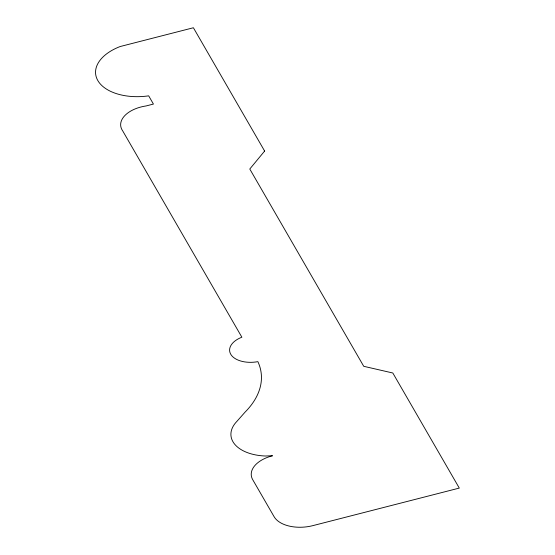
<?xml version="1.0" encoding="UTF-8"?>
<svg xmlns="http://www.w3.org/2000/svg" width="555" height="555" viewBox="0 0 555 555"><rect width="100%" height="100%" fill="white"/><g stroke="black" fill="none" stroke-linecap="round" stroke-linejoin="round"><path stroke-width="0.83" d="M264.624 151.057L249.785 169.018L363.74 366.307L392.822 373.002L459.297 488.088L312.881 525.627A30.893 17.892 -5.8 0 1 274.101 516.698L252.733 479.707A30.893 17.892 -5.8 0 1 272.526 455.759L265.276 456.009A41.916 24.281 -5.8 0 1 236.874 421.391L245.123 412.074A109.141 63.221 -5.8 0 0 257.874 361.652A23.636 13.695 -5.8 0 1 231.026 354.714A23.636 13.695 -5.8 0 1 241.869 337.204L122.662 130.827A29.616 17.156 -5.8 0 1 146.111 105.943L153.43 104.062L148.678 95.842A47.106 27.285 -5.8 0 1 97.833 80.565A47.106 27.285 -5.8 0 1 120.192 46.523L193.397 27.75L264.624 151.057"/></g></svg>
